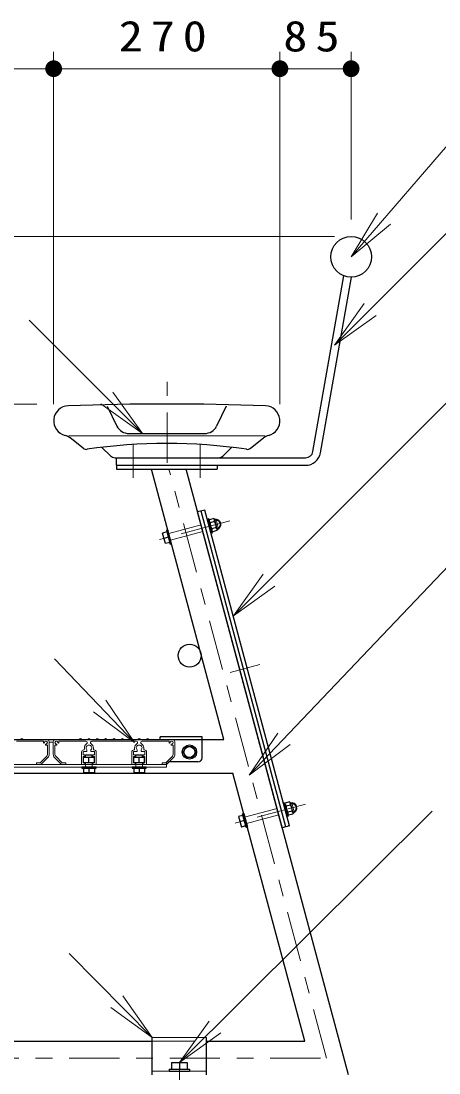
# Model space of a CAD drawing. Units: millimetres on the paper, with parts at other scales. Extents: x -385 to 0, y 0 to 267.
# Drawn here: x -96.3 to -71.4, y 89.9 to 152.7 of the extents above; entities that cross this region are included whole.
import ezdxf

# ---------------------------------------------------------------- set-up
doc = ezdxf.new("R2010")
doc.units = ezdxf.units.MM
doc.linetypes.add('USER1', pattern=[4.5, 2.5, -2])
doc.linetypes.add('USER2', pattern=[6, 3, -1, 1, -1])
doc.layers.add('LY_1', color=7, linetype='Continuous', lineweight=13)
doc.styles.add('ＭＳ ゴシック', font='')
doc.styles.get('ＭＳ ゴシック').set_extended_font_data('MS Gothic')

# ---------------------------------------------------------------- blocks, each defined once
blk = doc.blocks.new('open_arrow')
at = {"color": 0, "linetype": 'Continuous', "lineweight": -2}
blk.add_lwpolyline([(7.5, 1.25), (0, 0), (7.5, -1.25)], dxfattribs=at)
blk = doc.blocks.new('filled_dot')
at = {"color": 0, "linetype": 'Continuous', "lineweight": -2, "const_width": 1.25}
blk.add_lwpolyline([(-0.625, 0, 1), (0.625, 0, 1)], format="xyb", close=True, dxfattribs=at)

msp = doc.modelspace()

# ---------------------------------------------------------------- linework, layer by layer
at = {"layer": 'LY_1'}
for p, q in [((-94.383, 129.829), (-94.383, 150.829)), ((-80.883, 129.829), (-80.883, 150.829)), ((-76.633, 140.829), (-76.633, 150.829)), ((-129.383, 149.829), (-94.383, 149.829)), ((-94.383, 149.829), (-80.883, 149.829)), ((-80.883, 149.829), (-76.633, 149.829)), ((-76.633, 138.614), (-69.006, 147.455)), ((-77.623, 133.346), (-69.006, 141.963)), ((-77.633, 139.829), (-197.103, 139.829)), ((-77.633, 139.829), (-185.383, 139.829)), ((-89.085, 128.075), (-95.851, 134.841)), ((-83.653, 117.21), (-70.006, 130.845)), ((-95.383, 129.829), (-185.383, 129.829)), ((-82.709, 107.695), (-69.924, 121.13)), ((-89.562, 109.654), (-94.341, 114.636)), ((-96.352, 109.829), (-96.316, 109.865)), ((-96.246, 109.865), (-96.21, 109.829)), ((-94.781, 109.829), (-96.21, 109.829)), ((-94.281, 109.829), (-92.852, 109.829)), ((-92.816, 109.865), (-92.852, 109.829)), ((-92.71, 109.829), (-92.746, 109.865)), ((-92.71, 109.829), (-92.352, 109.829)), ((-92.316, 109.865), (-92.352, 109.829)), ((-92.21, 109.829), (-92.246, 109.865)), ((-92.21, 109.829), (-91.852, 109.829)), ((-91.816, 109.865), (-91.852, 109.829)), ((-91.71, 109.829), (-91.746, 109.865)), ((-91.352, 109.829), (-91.71, 109.829)), ((-91.316, 109.865), (-91.352, 109.829)), ((-91.21, 109.829), (-91.246, 109.865)), ((-90.852, 109.829), (-91.21, 109.829)), ((-90.816, 109.865), (-90.852, 109.829)), ((-90.71, 109.829), (-90.746, 109.865)), ((-90.71, 109.829), (-90.352, 109.829)), ((-90.352, 109.829), (-90.316, 109.865)), ((-90.246, 109.865), (-90.21, 109.829)), ((-90.21, 109.829), (-89.852, 109.829)), ((-89.852, 109.829), (-89.816, 109.865)), ((-89.746, 109.865), (-89.71, 109.829)), ((-89.352, 109.829), (-89.71, 109.829)), ((-89.352, 109.829), (-89.316, 109.865)), ((-89.246, 109.865), (-89.21, 109.829)), ((-88.852, 109.829), (-89.21, 109.829)), ((-88.852, 109.829), (-88.816, 109.865)), ((-88.746, 109.865), (-88.71, 109.829)), ((-87.281, 109.829), (-88.71, 109.829)), ((-95.007, 109.729), (-96.598, 109.729)), ((-94.756, 108.933), (-94.756, 109.478)), ((-94.656, 109.704), (-94.656, 108.933)), ((-94.406, 109.704), (-94.406, 108.933)), ((-94.306, 108.933), (-94.306, 109.478)), ((-94.055, 109.729), (-92.464, 109.729)), ((-92.551, 109.329), (-92.551, 109.254)), ((-92.394, 109.129), (-92.394, 109.195)), ((-92.169, 109.129), (-92.169, 109.195)), ((-90.781, 109.729), (-92.098, 109.729)), ((-92.011, 109.329), (-92.011, 109.254)), ((-90.781, 109.729), (-89.464, 109.729)), ((-89.551, 109.329), (-89.551, 109.254)), ((-89.394, 109.129), (-89.394, 109.195)), ((-89.169, 109.129), (-89.169, 109.195)), ((-87.507, 109.729), (-89.098, 109.729)), ((-89.011, 109.329), (-89.011, 109.254)), ((-87.256, 108.933), (-87.256, 109.478)), ((-87.156, 109.704), (-87.156, 108.933)), ((-95.193, 108.434), (-94.8, 108.827)), ((-95.152, 108.334), (-94.729, 108.756)), ((-93.91, 108.334), (-94.333, 108.756)), ((-93.869, 108.434), (-94.262, 108.827)), ((-92.719, 108.344), (-92.719, 109.079)), ((-92.619, 108.919), (-92.619, 109.079)), ((-92.619, 108.789), (-92.619, 108.444)), ((-92.534, 108.904), (-92.604, 108.904)), ((-92.534, 108.804), (-92.604, 108.804)), ((-92.419, 109.104), (-92.594, 109.104)), ((-92.519, 108.889), (-92.519, 108.819)), ((-92.144, 109.104), (-91.969, 109.104)), ((-92.044, 108.889), (-92.044, 108.819)), ((-92.029, 108.904), (-91.959, 108.904)), ((-92.029, 108.804), (-91.959, 108.804)), ((-91.944, 108.919), (-91.944, 109.079)), ((-91.944, 108.789), (-91.944, 108.444)), ((-91.844, 108.344), (-91.844, 109.079)), ((-89.719, 108.344), (-89.719, 109.079)), ((-89.619, 108.919), (-89.619, 109.079)), ((-89.619, 108.789), (-89.619, 108.444)), ((-89.534, 108.904), (-89.604, 108.904)), ((-89.534, 108.804), (-89.604, 108.804)), ((-89.419, 109.104), (-89.594, 109.104)), ((-89.519, 108.889), (-89.519, 108.819)), ((-89.144, 109.104), (-88.969, 109.104)), ((-89.044, 108.889), (-89.044, 108.819)), ((-89.029, 108.904), (-88.959, 108.904)), ((-89.029, 108.804), (-88.959, 108.804)), ((-88.944, 108.919), (-88.944, 109.079)), ((-88.944, 108.789), (-88.944, 108.444)), ((-88.844, 108.344), (-88.844, 109.079)), ((-87.693, 108.434), (-87.3, 108.827)), ((-87.652, 108.334), (-87.229, 108.756)), ((-95.406, 108.344), (-95.406, 108.414)), ((-95.204, 108.429), (-95.391, 108.429)), ((-95.162, 108.329), (-95.391, 108.329)), ((-93.9, 108.329), (-93.671, 108.329)), ((-93.858, 108.429), (-93.671, 108.429)), ((-93.656, 108.344), (-93.656, 108.414)), ((-92.704, 108.329), (-92.534, 108.329)), ((-92.604, 108.429), (-92.534, 108.429)), ((-92.519, 108.344), (-92.519, 108.414)), ((-92.044, 108.344), (-92.044, 108.414)), ((-91.959, 108.429), (-92.029, 108.429)), ((-91.859, 108.329), (-92.029, 108.329)), ((-89.704, 108.329), (-89.534, 108.329)), ((-89.604, 108.429), (-89.534, 108.429)), ((-89.519, 108.344), (-89.519, 108.414)), ((-89.044, 108.344), (-89.044, 108.414)), ((-88.959, 108.429), (-89.029, 108.429)), ((-88.859, 108.329), (-89.029, 108.329)), ((-87.906, 108.344), (-87.906, 108.414)), ((-87.704, 108.429), (-87.891, 108.429)), ((-87.662, 108.329), (-87.891, 108.329)), ((-86.883, 90.569), (-71.79, 105.563)), ((-88.508, 92.054), (-93.457, 97.065)), ((-88.508, 92.054), (-85.258, 92.054)), ((-88.508, 90.054), (-85.258, 90.054))]:
    msp.add_line(p, q, dxfattribs=at)
at = {"layer": 'LY_1', "lineweight": 25}
for p, q in [((-78.909, 127.001), (-77.062, 137.478)), ((-78.466, 126.923), (-76.618, 137.399)), ((-90.633, 126.179), (-90.633, 126.629)), ((-90.633, 126.629), (-79.352, 126.629)), ((-90.633, 126.179), (-79.352, 126.179)), ((-84.227, 109.829), (-88.547, 125.954)), ((-76.797, 89.829), (-86.477, 125.954)), ((-85.13, 122.977), (-85.208, 122.956)), ((-85.208, 122.956), (-84.988, 122.135)), ((-84.91, 122.156), (-85.13, 122.977)), ((-84.831, 123.005), (-85.089, 122.936)), ((-84.79, 122.964), (-84.831, 123.005)), ((-84.79, 122.964), (-84.622, 122.337)), ((-85.104, 122.88), (-85.089, 122.936)), ((-85.104, 122.88), (-84.936, 122.253)), ((-84.783, 122.824), (-85.041, 122.755)), ((-84.686, 122.462), (-84.944, 122.393)), ((-84.622, 122.337), (-84.637, 122.281)), ((-87.626, 122.204), (-87.882, 122.136)), ((-87.713, 121.508), (-87.882, 122.136)), ((-87.541, 121.891), (-87.797, 121.822)), ((-87.574, 122.322), (-87.651, 122.301)), ((-87.651, 122.301), (-87.431, 121.48)), ((-87.354, 121.501), (-87.574, 122.322)), ((-84.988, 122.135), (-84.91, 122.156)), ((-84.936, 122.253), (-84.895, 122.212)), ((-84.637, 122.281), (-84.895, 122.212)), ((-87.457, 121.577), (-87.713, 121.508)), ((-87.431, 121.48), (-87.354, 121.501)), ((-119.836, 109.829), (-84.227, 109.829)), ((-86.656, 109.079), (-86.469, 109.404)), ((-86.469, 109.404), (-86.093, 109.404)), ((-86.093, 109.404), (-85.906, 109.079)), ((-92.606, 108.429), (-92.606, 108.754)), ((-91.956, 108.754), (-92.606, 108.754)), ((-92.481, 108.909), (-92.081, 108.909)), ((-92.481, 108.754), (-92.481, 108.909)), ((-92.281, 108.429), (-92.281, 108.754)), ((-92.081, 108.754), (-92.081, 108.909)), ((-91.956, 108.429), (-91.956, 108.754)), ((-89.606, 108.429), (-89.606, 108.754)), ((-88.956, 108.754), (-89.606, 108.754)), ((-89.481, 108.909), (-89.081, 108.909)), ((-89.481, 108.754), (-89.481, 108.909)), ((-89.281, 108.429), (-89.281, 108.754)), ((-89.081, 108.754), (-89.081, 108.909)), ((-88.956, 108.429), (-88.956, 108.754)), ((-86.469, 108.754), (-86.656, 109.079)), ((-86.093, 108.754), (-86.469, 108.754)), ((-85.906, 109.079), (-86.093, 108.754)), ((-92.706, 108.169), (-92.706, 108.109)), ((-91.856, 108.169), (-92.706, 108.169)), ((-92.706, 108.109), (-91.856, 108.109)), ((-91.956, 108.429), (-92.606, 108.429)), ((-92.606, 108.109), (-92.606, 107.844)), ((-92.281, 108.109), (-92.281, 107.844)), ((-91.956, 108.109), (-91.956, 107.844)), ((-91.856, 108.109), (-91.856, 108.169)), ((-89.706, 108.169), (-89.706, 108.109)), ((-88.856, 108.169), (-89.706, 108.169)), ((-89.706, 108.109), (-88.856, 108.109)), ((-88.956, 108.429), (-89.606, 108.429)), ((-89.606, 108.109), (-89.606, 107.844)), ((-89.281, 108.109), (-89.281, 107.844)), ((-88.956, 108.109), (-88.956, 107.844)), ((-88.856, 108.109), (-88.856, 108.169)), ((-119.3, 107.829), (-83.691, 107.829)), ((-91.956, 107.844), (-92.606, 107.844)), ((-88.956, 107.844), (-89.606, 107.844)), ((-79.404, 91.829), (-83.691, 107.829)), ((-80.678, 106.052), (-80.601, 106.073)), ((-80.458, 105.231), (-80.678, 106.052)), ((-80.601, 106.073), (-80.381, 105.252)), ((-80.575, 105.976), (-80.56, 106.032)), ((-80.302, 106.101), (-80.56, 106.032)), ((-80.261, 106.06), (-80.302, 106.101)), ((-80.093, 105.433), (-80.261, 106.06)), ((-83.122, 105.398), (-83.045, 105.418)), ((-82.902, 104.576), (-83.122, 105.398)), ((-83.045, 105.418), (-82.825, 104.597)), ((-80.407, 105.349), (-80.575, 105.976)), ((-80.253, 105.92), (-80.511, 105.851)), ((-80.156, 105.558), (-80.414, 105.489)), ((-80.093, 105.433), (-80.108, 105.377)), ((-83.096, 105.301), (-83.352, 105.232)), ((-83.352, 105.232), (-83.184, 104.605)), ((-83.012, 104.987), (-83.268, 104.918)), ((-80.381, 105.252), (-80.458, 105.231)), ((-80.407, 105.349), (-80.366, 105.308)), ((-80.108, 105.377), (-80.366, 105.308)), ((-82.928, 104.673), (-83.184, 104.605)), ((-82.825, 104.597), (-82.902, 104.576)), ((-115.012, 91.829), (-88.508, 91.829)), ((-88.508, 89.829), (-88.508, 92.054)), ((-85.258, 89.829), (-85.258, 92.054)), ((-85.258, 91.829), (-79.404, 91.829)), ((-87.358, 90.569), (-86.408, 90.569)), ((-87.358, 90.569), (-87.358, 90.169)), ((-86.883, 90.569), (-86.883, 90.169)), ((-86.408, 90.569), (-86.408, 90.169)), ((-87.483, 90.169), (-87.483, 90.054)), ((-87.483, 90.169), (-86.283, 90.169)), ((-87.483, 90.054), (-86.283, 90.054)), ((-86.283, 90.169), (-86.283, 90.054))]:
    msp.add_line(p, q, dxfattribs=at)
at = {"layer": 'LY_1', "linetype": 'USER2'}
for p, q in [((-87.612, 126.329), (-87.612, 131.154)), ((-78.1, 90.829), (-87.512, 125.954)), ((-82.085, 114.294), (-83.852, 113.82)), ((-86.883, 87.58), (-86.883, 91.304)), ((-153.459, 90.829), (-78.1, 90.829))]:
    msp.add_line(p, q, dxfattribs=at)
at = {"layer": 'LY_1', "color": 150, "lineweight": 25}
for p, q in [((-91.183, 129.709), (-90.608, 128.52)), ((-84.083, 129.709), (-84.657, 128.52)), ((-89.883, 128.075), (-85.383, 128.075)), ((-92.618, 127.193), (-93.407, 127.815)), ((-82.647, 127.194), (-81.858, 127.815))]:
    msp.add_line(p, q, dxfattribs=at)
at = {"layer": 'LY_1', "color": 150}
msp.add_line((-93.483, 127.929), (-81.783, 127.929), dxfattribs=at)
at = {"layer": 'LY_1', "color": 4, "linetype": 'USER2'}
for p, q in [((-89.633, 127.418), (-89.633, 125.582)), ((-85.633, 127.418), (-85.633, 125.582)), ((-89.633, 126.968), (-89.633, 125.432)), ((-85.633, 126.968), (-85.633, 125.432)), ((-83.879, 122.872), (-88.074, 121.748)), ((-79.348, 105.968), (-83.543, 104.845))]:
    msp.add_line(p, q, dxfattribs=at)
at = {"layer": 'LY_1', "color": 131, "lineweight": 25}
for p, q in [((-91.503, 127.25), (-91, 126.746)), ((-84.265, 126.746), (-83.762, 127.25)), ((-90.717, 126.629), (-84.548, 126.629))]:
    msp.add_line(p, q, dxfattribs=at)
at = {"layer": 'LY_1', "color": 4, "lineweight": 25}
for p, q in [((-90.633, 126.179), (-90.633, 125.954)), ((-84.633, 126.179), (-84.633, 125.954)), ((-90.633, 125.954), (-84.633, 125.954)), ((-85.356, 123.512), (-85.791, 123.395)), ((-80.744, 104.559), (-85.791, 123.395)), ((-80.527, 104.618), (-85.574, 123.453)), ((-80.309, 104.676), (-85.356, 123.511)), ((-85.531, 109.989), (-88.031, 109.989)), ((-88.031, 109.829), (-88.031, 109.989)), ((-85.531, 108.739), (-85.531, 109.989)), ((-85.781, 108.489), (-87.496, 108.489)), ((-80.309, 104.676), (-80.744, 104.559))]:
    msp.add_line(p, q, dxfattribs=at)
at = {"layer": 'LY_1', "color": 4, "linetype": 'USER1'}
for p, q in [((-85.584, 122.622), (-87.516, 122.104)), ((-84.676, 122.866), (-84.573, 122.479)), ((-85.481, 122.236), (-87.412, 121.718)), ((-85.531, 109.829), (-88.031, 109.829)), ((-87.656, 108.329), (-87.656, 108.489)), ((-87.496, 108.489), (-87.656, 108.489)), ((-81.055, 105.718), (-82.987, 105.201)), ((-80.043, 105.575), (-80.147, 105.962)), ((-80.951, 105.332), (-82.883, 104.815))]:
    msp.add_line(p, q, dxfattribs=at)
at = {"layer": 'LY_1', "color": 4}
for p, q in [((-94.656, 109.669), (-94.406, 109.669)), ((-87.656, 108.329), (-102.031, 108.329)), ((-87.656, 108.169), (-102.031, 108.169)), ((-87.656, 108.169), (-87.656, 108.329))]:
    msp.add_line(p, q, dxfattribs=at)
at = {"layer": 'LY_1', "linetype": 'USER1'}
for p, q in [((-92.481, 108.429), (-92.481, 108.169)), ((-92.081, 108.429), (-92.081, 108.169)), ((-89.481, 108.429), (-89.481, 108.169)), ((-89.081, 108.429), (-89.081, 108.169)), ((-88.508, 91.829), (-85.258, 91.829))]:
    msp.add_line(p, q, dxfattribs=at)
at = {"layer": 'LY_1', "lineweight": 25}
for centre, radius in [((-76.633, 138.614), 1.215), ((-86.27, 114.829), 0.68), ((-86.281, 109.079), 0.425), ((-86.281, 109.079), 0.325)]:
    msp.add_circle(centre, radius, dxfattribs=at)
at = {"layer": 'LY_1', "color": 150, "lineweight": 25}
for centre, radius, start, end in [((-93.483, 128.829), 0.9, 91.95865, 256.38937), ((-87.633, -42.231), 172.06, 88.04135, 91.95865), ((-81.783, 128.829), 0.9, 283.61063, 88.04135), ((-93.871, 127.226), 0.75, 51.76955, 76.38938), ((-87.633, 94.691), 32.788, 81.65891, 98.34109), ((-81.394, 127.226), 0.75, 103.61062, 128.23045), ((-92.433, 127.429), 0.3, 231.76961, 278.34109), ((-82.833, 127.429), 0.3, 261.65891, 308.2304)]:
    msp.add_arc(centre, radius, start, end, dxfattribs=at)
at = {"layer": 'LY_1', "color": 131, "lineweight": 25}
for centre, start, end in [((-90.717, 127.029), 225, 270), ((-84.548, 127.029), 270, 315)]:
    msp.add_arc(centre, 0.4, start, end, dxfattribs=at)
at = {"layer": 'LY_1', "lineweight": 25}
for centre, radius, start, end in [((-79.352, 127.079), 0.45, 270, 350), ((-79.352, 127.079), 0.9, 270, 350), ((-85.118, 122.876), 0.339, 351.14008, 15.00449), ((-84.777, 122.968), 0.339, 195.00451, 218.86891), ((-84.421, 122.727), 0.621, 177.41693, 212.59203), ((-84.608, 122.34), 0.339, 171.141, 195.00451), ((-84.706, 122.65), 0.3, 285.0045, 105.0045), ((-85.306, 122.49), 0.621, 357.41697, 32.59206), ((-84.95, 122.249), 0.339, 15.00449, 38.8689), ((-80.589, 105.972), 0.339, 351.1311, 14.99551), ((-80.177, 105.746), 0.3, 284.9955, 104.9955), ((-80.247, 106.064), 0.339, 194.99549, 218.859), ((-79.891, 105.823), 0.621, 177.40797, 212.58307), ((-80.079, 105.436), 0.339, 171.13109, 194.99549), ((-80.776, 105.586), 0.621, 357.40794, 32.58303), ((-80.421, 105.345), 0.339, 14.99551, 38.85992)]:
    msp.add_arc(centre, radius, start, end, dxfattribs=at)
at = {"layer": 'LY_1', "linetype": 'USER1'}
for centre, start, end in [((-84.706, 122.65), 285.0045, 105.0045), ((-80.177, 105.746), 284.9955, 104.9955)]:
    msp.add_arc(centre, 0.26, start, end, dxfattribs=at)
at = {"layer": 'LY_1'}
for centre, radius, start, end in [((-96.281, 109.829), 0.05, 45, 135), ((-94.781, 109.704), 0.125, 0, 90), ((-94.281, 109.704), 0.125, 90, 180), ((-92.781, 109.829), 0.05, 45, 135), ((-92.281, 109.829), 0.05, 45, 135), ((-91.781, 109.829), 0.05, 45, 135), ((-91.281, 109.829), 0.05, 45, 135), ((-90.781, 109.829), 0.05, 45, 135), ((-90.281, 109.829), 0.05, 45, 135), ((-89.781, 109.829), 0.05, 45, 135), ((-89.281, 109.829), 0.05, 45, 135), ((-88.781, 109.829), 0.05, 45, 135), ((-87.281, 109.704), 0.125, 0, 90), ((-95.007, 109.704), 0.025, 339.07517, 90), ((-94.844, 109.642), 0.15, 159.07517, 179.74248), ((-94.962, 109.642), 0.0312, 179.74248, 359.74248), ((-94.844, 109.642), 0.0875, 270.25752, 179.74248), ((-94.843, 109.523), 0.0312, 90.25752, 270.25752), ((-94.844, 109.642), 0.15, 270.25752, 290.92483), ((-94.781, 109.478), 0.025, 0, 110.92483), ((-94.219, 109.642), 0.0875, 0.25752, 269.74248), ((-94.281, 109.478), 0.025, 69.07517, 180), ((-94.219, 109.642), 0.15, 249.07517, 269.74248), ((-94.219, 109.523), 0.0312, 269.74248, 89.74248), ((-94.1, 109.642), 0.0312, 180.25752, 0.25752), ((-94.055, 109.704), 0.025, 90, 200.92483), ((-94.219, 109.642), 0.15, 0.25752, 20.92483), ((-92.594, 109.079), 0.125, 92.45629, 180), ((-92.601, 109.254), 0.05, 272.45629, 0), ((-92.281, 109.329), 0.27, 120.55843, 180), ((-92.464, 109.639), 0.09, 300.55843, 90), ((-92.281, 109.329), 0.17, 313.56596, 226.43404), ((-92.409, 109.195), 0.015, 0, 46.43404), ((-92.098, 109.639), 0.09, 90, 239.44157), ((-92.154, 109.195), 0.015, 133.56596, 180), ((-92.281, 109.329), 0.27, 0, 59.44157), ((-91.961, 109.254), 0.05, 180, 267.54371), ((-91.969, 109.079), 0.125, 0, 87.54371), ((-89.594, 109.079), 0.125, 92.45629, 180), ((-89.601, 109.254), 0.05, 272.45629, 0), ((-89.281, 109.329), 0.27, 120.55843, 180), ((-89.464, 109.639), 0.09, 300.55843, 90), ((-89.281, 109.329), 0.17, 313.56596, 226.43404), ((-89.409, 109.195), 0.015, 0, 46.43404), ((-89.098, 109.639), 0.09, 90, 239.44157), ((-89.154, 109.195), 0.015, 133.56596, 180), ((-89.281, 109.329), 0.27, 0, 59.44157), ((-88.961, 109.254), 0.05, 180, 267.54371), ((-88.969, 109.079), 0.125, 0, 87.54371), ((-87.507, 109.704), 0.025, 339.07517, 90), ((-87.344, 109.642), 0.15, 159.07517, 179.74248), ((-87.462, 109.642), 0.0312, 179.74248, 359.74248), ((-87.344, 109.642), 0.0875, 270.25752, 179.74248), ((-87.343, 109.523), 0.0312, 90.25752, 270.25752), ((-87.344, 109.642), 0.15, 270.25752, 290.92483), ((-87.281, 109.478), 0.025, 0, 110.92483), ((-94.906, 108.933), 0.15, 315, 0), ((-94.906, 108.933), 0.25, 315, 0), ((-94.156, 108.933), 0.25, 180, 225), ((-94.156, 108.933), 0.15, 180, 225), ((-92.594, 109.079), 0.025, 90, 180), ((-92.604, 108.919), 0.015, 180, 270), ((-92.604, 108.789), 0.015, 90, 180), ((-92.534, 108.889), 0.015, 0, 90), ((-92.534, 108.819), 0.015, 270, 0), ((-92.419, 109.129), 0.025, 270, 0), ((-92.144, 109.129), 0.025, 180, 270), ((-92.029, 108.889), 0.015, 90, 180), ((-92.029, 108.819), 0.015, 180, 270), ((-91.969, 109.079), 0.025, 0, 90), ((-91.959, 108.919), 0.015, 270, 0), ((-91.959, 108.789), 0.015, 0, 90), ((-89.594, 109.079), 0.025, 90, 180), ((-89.604, 108.919), 0.015, 180, 270), ((-89.604, 108.789), 0.015, 90, 180), ((-89.534, 108.889), 0.015, 0, 90), ((-89.534, 108.819), 0.015, 270, 0), ((-89.419, 109.129), 0.025, 270, 0), ((-89.144, 109.129), 0.025, 180, 270), ((-89.029, 108.889), 0.015, 90, 180), ((-89.029, 108.819), 0.015, 180, 270), ((-88.969, 109.079), 0.025, 0, 90), ((-88.959, 108.919), 0.015, 270, 0), ((-88.959, 108.789), 0.015, 0, 90), ((-87.406, 108.933), 0.15, 315, 0), ((-87.406, 108.933), 0.25, 315, 0), ((-95.391, 108.414), 0.015, 90, 180), ((-95.391, 108.344), 0.015, 180, 270), ((-95.204, 108.444), 0.015, 270, 315), ((-95.162, 108.344), 0.015, 270, 315), ((-93.9, 108.344), 0.015, 225, 270), ((-93.858, 108.444), 0.015, 225, 270), ((-93.671, 108.414), 0.015, 0, 90), ((-93.671, 108.344), 0.015, 270, 0), ((-92.704, 108.344), 0.015, 180, 270), ((-92.604, 108.444), 0.015, 180, 270), ((-92.534, 108.414), 0.015, 0, 90), ((-92.534, 108.344), 0.015, 270, 0), ((-92.029, 108.414), 0.015, 90, 180), ((-92.029, 108.344), 0.015, 180, 270), ((-91.959, 108.444), 0.015, 270, 0), ((-91.859, 108.344), 0.015, 270, 0), ((-89.704, 108.344), 0.015, 180, 270), ((-89.604, 108.444), 0.015, 180, 270), ((-89.534, 108.414), 0.015, 0, 90), ((-89.534, 108.344), 0.015, 270, 0), ((-89.029, 108.414), 0.015, 90, 180), ((-89.029, 108.344), 0.015, 180, 270), ((-88.959, 108.444), 0.015, 270, 0), ((-88.859, 108.344), 0.015, 270, 0), ((-87.891, 108.414), 0.015, 90, 180), ((-87.891, 108.344), 0.015, 180, 270), ((-87.704, 108.444), 0.015, 270, 315), ((-87.662, 108.344), 0.015, 270, 315)]:
    msp.add_arc(centre, radius, start, end, dxfattribs=at)
at = {"layer": 'LY_1', "color": 4, "lineweight": 25}
msp.add_arc((-85.781, 108.739), 0.25, 270, 0, dxfattribs=at)
at = {"layer": 'LY_1', "color": 150, "lineweight": 25}
for centre, major_axis, start_param, end_param in [((-89.883, 128.844), (0.8, 0), 3.576381, 4.712389), ((-85.383, 128.844), (-0.8, 0), 1.570796, 2.706804)]:
    msp.add_ellipse(centre, major_axis=major_axis, ratio=0.961266, start_param=start_param, end_param=end_param, dxfattribs=at)

# ---------------------------------------------------------------- block references
at = {"layer": 'LY_1', "xscale": 0.4, "yscale": 0.4}
for name, p, rotation in [('filled_dot', (-94.383, 149.829), 180), ('filled_dot', (-80.883, 149.829), 180), ('filled_dot', (-76.633, 149.829), 180), ('open_arrow', (-76.633, 138.614), 49.2), ('open_arrow', (-77.623, 133.346), 45), ('open_arrow', (-89.085, 128.075), 135), ('open_arrow', (-83.653, 117.21), 45), ('open_arrow', (-89.562, 109.654), 133.8), ('open_arrow', (-82.709, 107.695), 46.4), ('open_arrow', (-88.508, 92.054), 134.6), ('open_arrow', (-86.883, 90.569), 44.8)]:
    msp.add_blockref(name, p, dxfattribs=dict(at, rotation=rotation))
for p in [(-94.383, 149.829), (-80.883, 149.829)]:
    msp.add_blockref('filled_dot', p, dxfattribs=at)

# ---------------------------------------------------------------- texts
at = {"layer": 'LY_1', "char_height": 1.833, "attachment_point": 8, "style": 'ＭＳ ゴシック'}
for s, insert in [('\\T1.33;\\W1.15;270', (-87.633, 150.829)), ('\\T1.34;\\W1.15;85', (-78.758, 150.829))]:
    msp.add_mtext(s, dxfattribs=dict(at, insert=insert))

doc.saveas('drawing.dxf')
